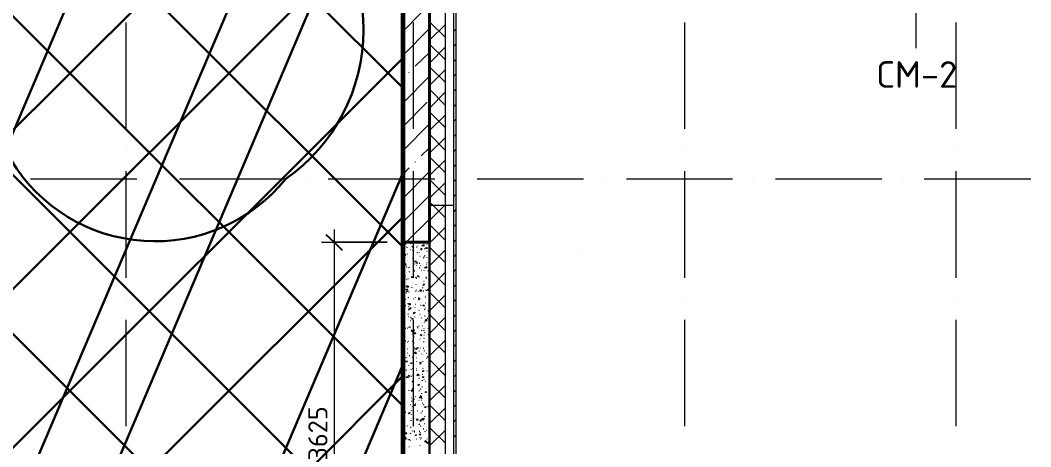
# Model space of a CAD drawing. Header units: millimetres. Extents: x -84737 to 172119, y -43083 to 59399.
# Drawn here: x 38410 to 47909, y 36854 to 40869 of the extents above; entities that cross this region are included whole.
import ezdxf

# ---------------------------------------------------------------- set-up
doc = ezdxf.new("R2010")
doc.units = ezdxf.units.MM
for name, color, linetype, lineweight in [('11) Плинтус ПЛ-2', 70, 'Continuous', 30), ('15) Штукатурка стен СТ-1.1', 161, 'Continuous', 60), ('16) Краска СТ-1.1 стена', 5, 'Continuous', 60), ('18) Краска ПТ-1 потолок', 31, 'Continuous', 30), ('20) Шпакл. баз. фин Стена', 40, 'Continuous', 60), ('22) Шпакл. баз. фин. Потолок', 102, 'Continuous', 30), ('5) Затарка материала', 160, 'Continuous', 30), ('6) Уборка мусора', 20, 'Continuous', 30)]:
    doc.layers.add(name, color=color, linetype=linetype, lineweight=lineweight)
for name, color, linetype in [('PDF _Марки', 7, 'Continuous'), ('PDF _Обозначения', 7, 'Continuous'), ('PDF _Оси', 7, 'Continuous'), ('PDF _Размеры-100', 7, 'Continuous'), ('PDF _Стены', 7, 'Continuous'), ('PDF _Текст', 7, 'Continuous')]:
    doc.layers.add(name, color=color, linetype=linetype)
doc.styles.add('PDF ISOCPEUR', font='isocpeur.ttf')

msp = doc.modelspace()

# ---------------------------------------------------------------- hatches: boundary and pattern name
at = {"layer": '18) Краска ПТ-1 потолок'}
h = msp.add_hatch(dxfattribs=at)
h.set_pattern_fill('ANSI32', color=256, scale=222, angle=22)
h.paths.add_polyline_path([(26915.9, 43368.7), (24507.3, 43368.7), (24507.3, 34077.2), (26915.9, 34077.2)])
h.paths.add_polyline_path([(36427.6, 39178), (36427.6, 34081.4), (26987.8, 34081.4), (26987.8, 40617.2), (29108.6, 40617.2), (29108.6, 39178)])
h.paths.add_polyline_path([(42006.7, 34077.2), (36508, 34077.2), (36508, 44380.4), (42006.7, 44380.4)])
h.paths.add_polyline_path([(21895.5, 43368.7), (24304.1, 43368.7), (24304.1, 34077.2), (21895.5, 34077.2)])
h.paths.add_polyline_path([(12383.8, 39178), (12383.8, 34081.4), (21823.5, 34081.4), (21823.5, 40617.2), (19702.8, 40617.2), (19702.8, 39178)])
h.paths.add_polyline_path([(6804.6, 34077.2), (12303.4, 34077.2), (12303.4, 44380.4), (6804.6, 44380.4)])
h = msp.add_hatch(dxfattribs=at)
h.set_pattern_fill('ANSI32', color=256, scale=222, angle=22)
h.paths.add_polyline_path([(26915.9, 43368.7), (24507.3, 43368.7), (24507.3, 34077.2), (26915.9, 34077.2)])
h.paths.add_polyline_path([(36427.6, 39178), (36427.6, 34081.4), (26987.8, 34081.4), (26987.8, 40617.2), (29108.6, 40617.2), (29108.6, 39178)])
h.paths.add_polyline_path([(42006.7, 34077.2), (36508, 34077.2), (36508, 44380.4), (42006.7, 44380.4)])
h.paths.add_polyline_path([(21895.5, 43368.7), (24304.1, 43368.7), (24304.1, 34077.2), (21895.5, 34077.2)])
h.paths.add_polyline_path([(12383.8, 39178), (12383.8, 34081.4), (21823.5, 34081.4), (21823.5, 40617.2), (19702.8, 40617.2), (19702.8, 39178)])
h.paths.add_polyline_path([(6804.6, 34077.2), (12303.4, 34077.2), (12303.4, 44380.4), (6804.6, 44380.4)])
at = {"layer": '22) Шпакл. баз. фин. Потолок'}
h = msp.add_hatch(dxfattribs=at)
h.set_pattern_fill('ANSI37', color=256, scale=333)
h.paths.add_polyline_path([(26915.9, 43368.7), (24507.3, 43368.7), (24507.3, 34077.2), (26915.9, 34077.2)])
h.paths.add_polyline_path([(36427.6, 39178), (36427.6, 34081.4), (26987.8, 34081.4), (26987.8, 40617.2), (29108.6, 40617.2), (29108.6, 39178)])
h.paths.add_polyline_path([(42006.7, 34077.2), (36508, 34077.2), (36508, 44380.4), (42006.7, 44380.4)])
h.paths.add_polyline_path([(21895.5, 43368.7), (24304.1, 43368.7), (24304.1, 34077.2), (21895.5, 34077.2)])
h.paths.add_polyline_path([(12383.8, 39178), (12383.8, 34081.4), (21823.5, 34081.4), (21823.5, 40617.2), (19702.8, 40617.2), (19702.8, 39178)])
h.paths.add_polyline_path([(6804.6, 34077.2), (12303.4, 34077.2), (12303.4, 44380.4), (6804.6, 44380.4)])
h = msp.add_hatch(dxfattribs=at)
h.set_pattern_fill('ANSI37', color=256, scale=333)
h.paths.add_polyline_path([(26915.9, 43368.7), (24507.3, 43368.7), (24507.3, 34077.2), (26915.9, 34077.2)])
h.paths.add_polyline_path([(36427.6, 39178), (36427.6, 34081.4), (26987.8, 34081.4), (26987.8, 40617.2), (29108.6, 40617.2), (29108.6, 39178)])
h.paths.add_polyline_path([(42006.7, 34077.2), (36508, 34077.2), (36508, 44380.4), (42006.7, 44380.4)])
h.paths.add_polyline_path([(21895.5, 43368.7), (24304.1, 43368.7), (24304.1, 34077.2), (21895.5, 34077.2)])
h.paths.add_polyline_path([(12383.8, 39178), (12383.8, 34081.4), (21823.5, 34081.4), (21823.5, 40617.2), (19702.8, 40617.2), (19702.8, 39178)])
h.paths.add_polyline_path([(6804.6, 34077.2), (12303.4, 34077.2), (12303.4, 44380.4), (6804.6, 44380.4)])

# ---------------------------------------------------------------- linework, layer by layer
at = {"layer": '11) Плинтус ПЛ-2'}
msp.add_lwpolyline([(41253.2, 44380.4), (42006.7, 44380.4), (42006.7, 34077.2), (36503.8, 34077.2)], dxfattribs=at)
at = {"layer": '15) Штукатурка стен СТ-1.1'}
msp.add_lwpolyline([(41253.2, 44380.4), (42006.7, 44380.4), (42006.7, 34077.2), (36503.8, 34077.2)], dxfattribs=at)
at = {"layer": '16) Краска СТ-1.1 стена'}
msp.add_lwpolyline([(41253.2, 44380.4), (42006.7, 44380.4), (42006.7, 34077.2), (36503.8, 34077.2)], dxfattribs=at)
at = {"layer": '20) Шпакл. баз. фин Стена'}
msp.add_lwpolyline([(41253.2, 44380.4), (42006.7, 44380.4), (42006.7, 34077.2), (36503.8, 34077.2)], dxfattribs=at)
at = {"layer": '5) Затарка материала'}
msp.add_lwpolyline([(40907.2, 39377.1, 0.520567), (40907.2, 42177.6, 0.520567), (39492.9, 43027.6, 0.520567), (38325, 41689.9, 0.520567), (38325, 39551.1, 0.520567)], format="xyb", close=True, dxfattribs=at)
at = {"layer": '6) Уборка мусора'}
msp.add_lwpolyline([(40907.2, 39377.1, 0.520567), (40907.2, 42177.6, 0.520567), (39492.9, 43027.6, 0.520567), (38325, 41689.9, 0.520567), (38325, 39551.1, 0.520567)], format="xyb", close=True, dxfattribs=at)
at = {"layer": 'PDF _Марки', "lineweight": 9}
msp.add_lwpolyline([(46829.4, 41629.2), (46829.4, 40604.7)], dxfattribs=at)
at = {"layer": 'PDF _Обозначения', "lineweight": 9}
msp.add_lwpolyline([(43654.5, 38665.9), (43654.5, 38665.9)], dxfattribs=at)
at = {"layer": 'PDF _Оси', "lineweight": 9}
for points in [[(39404.4, 39847), (39404.4, 40846)], [(42105.2, 39847), (42105.2, 40846)], [(44657.8, 39847), (44657.8, 40846)], [(47206.2, 39847), (47206.2, 40846)], [(39404.4, 39648), (39404.4, 39648)], [(42105.2, 39648), (42105.2, 39648)], [(44657.8, 39648), (44657.8, 39648)], [(47206.2, 39648), (47206.2, 39648)], [(39404.4, 38445.8), (39404.4, 39449.1)], [(42105.2, 38445.8), (42105.2, 39449.1)], [(44657.8, 38445.8), (44657.8, 39449.1)], [(47206.2, 38445.8), (47206.2, 39449.1)], [(38507, 39377.1), (39506, 39377.1)], [(39705, 39377.1), (39705, 39377.1)], [(39908.2, 39377.1), (40907.2, 39377.1)], [(41106.2, 39377.1), (41106.2, 39377.1)], [(41305.1, 39377.1), (42308.4, 39377.1)], [(42507.3, 39377.1), (42507.3, 39377.1)], [(42706.3, 39377.1), (43705.3, 39377.1)], [(43908.5, 39377.1), (43908.5, 39377.1)], [(44107.5, 39377.1), (45106.5, 39377.1)], [(45305.5, 39377.1), (45305.5, 39377.1)], [(45508.7, 39377.1), (46507.7, 39377.1)], [(46706.7, 39377.1), (46706.7, 39377.1)], [(46905.6, 39377.1), (47908.9, 39377.1)], [(39404.4, 38246.9), (39404.4, 38246.9)], [(42105.2, 38246.9), (42105.2, 38246.9)], [(44657.8, 38246.9), (44657.8, 38246.9)], [(47206.2, 38246.9), (47206.2, 38246.9)], [(39404.4, 37048.9), (39404.4, 38047.9)], [(42105.2, 37048.9), (42105.2, 38047.9)], [(44657.8, 37048.9), (44657.8, 38047.9)], [(47206.2, 37048.9), (47206.2, 38047.9)]]:
    msp.add_lwpolyline(points, dxfattribs=at)
at = {"layer": 'PDF _Размеры-100', "lineweight": 9}
for points in [[(41360.1, 38898.8), (41360.1, 35152.4), (41360.1, 34851.8), (41859.7, 34851.8), (41241.6, 34851.8), (41859.7, 34851.8), (41360.1, 34851.8), (41360.1, 34610.5)], [(41241.6, 38780.2), (41859.7, 38780.2), (41360.1, 38780.2)]]:
    msp.add_lwpolyline(points, dxfattribs=at)
at = {"layer": 'PDF _Размеры-100', "lineweight": 25}
msp.add_lwpolyline([(41283.9, 38852.2), (41360.1, 38780.2), (41436.3, 38704)], dxfattribs=at)
at = {"layer": 'PDF _Стены', "lineweight": 40}
msp.add_lwpolyline([(42007.8, 41908.6), (42007.8, 38780.2), (42257.6, 38780.2), (42257.6, 41908.6)], dxfattribs=at)
at = {"layer": 'PDF _Стены', "lineweight": 18}
for points in [[(40407.7, 33679.2), (42405.7, 33679.2), (42405.7, 41476.8), (42532.7, 41476.8)], [(42481.9, 41404.8), (42481.9, 33603), (40407.7, 33603)], [(42257.6, 34729.1), (42257.6, 33827.4), (40407.7, 33827.4), (40407.7, 33577.6), (42507.3, 33577.6), (42507.3, 41379.4)], [(42257.6, 39127.4), (42481.9, 39127.4)]]:
    msp.add_lwpolyline(points, dxfattribs=at)
at = {"layer": 'PDF _Стены', "lineweight": 9}
for points in [[(42007.8, 40765.6), (42177.2, 40939.2)], [(42405.7, 40706.3), (42257.6, 40854.5)], [(42007.8, 40541.2), (42257.6, 40791)], [(42257.6, 40680.9), (42405.7, 40829.1)], [(42481.9, 40761.4), (42507.3, 40786.8)], [(42122.1, 40435.4), (42257.6, 40566.6)], [(42405.7, 40494.7), (42257.6, 40642.8)], [(42257.6, 40465), (42405.7, 40617.4)], [(42481.9, 40621.7), (42507.3, 40647.1)], [(42481.9, 40477.7), (42507.3, 40503.1)], [(42067.1, 40376.1), (42067.1, 40380.4)], [(42405.7, 40283), (42257.6, 40431.2)], [(42257.6, 40253.4), (42405.7, 40405.8)], [(42007.8, 40092.5), (42257.6, 40342.3)], [(42007.8, 40316.9), (42012.1, 40321.1)], [(42481.9, 40338), (42507.3, 40363.4)], [(42405.7, 40067.1), (42257.6, 40219.5)], [(42257.6, 40041.7), (42405.7, 40194.1)], [(42481.9, 40198.4), (42507.3, 40223.7)], [(42007.8, 39868.2), (42236.4, 40096.8)], [(42405.7, 39855.5), (42257.6, 40007.9)], [(42481.9, 40054.4), (42507.3, 40079.8)], [(42257.6, 39830.1), (42405.7, 39978.2)], [(42481.9, 39914.7), (42507.3, 39940.1)], [(42007.8, 39643.8), (42257.6, 39893.6)], [(42405.7, 39643.8), (42257.6, 39796.2)], [(42257.6, 39618.4), (42405.7, 39766.6)], [(42481.9, 39770.8), (42507.3, 39796.2)], [(42177.2, 39593), (42257.6, 39669.2)], [(42481.9, 39631.1), (42507.3, 39656.5)], [(42122.1, 39533.7), (42126.4, 39538)], [(42405.7, 39432.1), (42257.6, 39584.5)], [(42257.6, 39406.7), (42405.7, 39554.9)], [(42007.8, 39419.4), (42067.1, 39478.7)], [(42007.8, 39195.1), (42257.6, 39444.8)], [(42481.9, 39491.4), (42507.3, 39512.6)], [(42405.7, 39220.5), (42257.6, 39368.6)], [(42257.6, 39195.1), (42405.7, 39343.2)], [(42481.9, 39347.5), (42507.3, 39372.9)], [(42481.9, 39207.8), (42507.3, 39233.2)], [(42012.1, 38975), (42257.6, 39220.5)], [(42405.7, 39008.8), (42287.2, 39127.4), (42257.6, 39157)], [(42257.6, 38983.4), (42401.5, 39127.4), (42405.7, 39131.6)], [(42481.9, 39063.9), (42507.3, 39089.3)], [(42037.5, 38780.2), (42257.6, 38996.1)], [(42481.9, 38924.2), (42507.3, 38949.6)], [(42405.7, 38797.2), (42257.6, 38945.3)], [(42257.6, 38771.8), (42405.7, 38919.9)], [(42007.8, 38771.8), (42007.8, 38780.2)], [(42007.8, 38771.8), (42007.8, 38771.8)], [(42029, 38759.1), (42033.2, 38763.3)], [(42058.6, 38776), (42062.9, 38776)], [(42075.6, 38767.5), (42079.8, 38767.5)], [(42143.3, 38776), (42147.5, 38776)], [(42236.4, 38754.8), (42236.4, 38759.1)], [(42481.9, 38784.5), (42507.3, 38805.6)], [(42033.2, 38661.7), (42029, 38653.2), (42020.5, 38657.5), (42033.2, 38665.9)], [(42029, 38695.6), (42029, 38695.6)], [(42037.5, 38737.9), (42041.7, 38733.7)], [(42045.9, 38670.2), (42050.2, 38670.2)], [(42050.2, 38729.4), (42050.2, 38733.7)], [(42054.4, 38665.9), (42054.4, 38665.9)], [(42075.6, 38712.5), (42079.8, 38708.3)], [(42105.2, 38733.7), (42092.5, 38733.7), (42101, 38742.1), (42105.2, 38729.4)], [(42096.7, 38704), (42101, 38704)], [(42134.8, 38733.7), (42139.1, 38729.4)], [(42139.1, 38682.9), (42143.3, 38682.9)], [(42143.3, 38742.1), (42143.3, 38746.4)], [(42160.2, 38687.1), (42160.2, 38682.9)], [(42177.2, 38708.3), (42177.2, 38704)], [(42211, 38721), (42215.2, 38721)], [(42236.4, 38725.2), (42232.2, 38729.4), (42236.4, 38721), (42223.7, 38721), (42232.2, 38733.7)], [(42232.2, 38695.6), (42236.4, 38695.6)], [(42405.7, 38585.5), (42257.6, 38733.7)], [(42257.6, 38555.9), (42405.7, 38708.3)], [(42481.9, 38640.5), (42507.3, 38665.9)], [(42045.9, 38610.9), (42045.9, 38610.9)], [(42050.2, 38632.1), (42050.2, 38632.1)], [(42096.7, 38627.8), (42101, 38623.6)], [(42101, 38640.5), (42101, 38636.3)], [(42117.9, 38572.8), (42117.9, 38577)], [(42139.1, 38581.3), (42130.6, 38585.5), (42143.3, 38589.7), (42139.1, 38577)], [(42139.1, 38623.6), (42139.1, 38623.6)], [(42160.2, 38581.3), (42164.5, 38581.3)], [(42164.5, 38649), (42168.7, 38649)], [(42198.3, 38636.3), (42202.5, 38632.1)], [(42202.5, 38644.8), (42206.8, 38644.8)], [(42211, 38653.2), (42215.2, 38653.2)], [(42227.9, 38572.8), (42232.2, 38572.8)], [(42232.2, 38632.1), (42232.2, 38636.3)], [(42232.2, 38589.7), (42236.4, 38589.7)], [(42257.6, 38581.3), (42249.1, 38585.5), (42257.6, 38589.7)], [(42007.8, 38526.2), (42007.8, 38522)], [(42041.7, 38547.4), (42045.9, 38551.6)], [(42041.7, 38488.1), (42041.7, 38488.1)], [(42058.6, 38543.2), (42062.9, 38543.2)], [(42062.9, 38547.4), (42067.1, 38543.2)], [(42067.1, 38500.8), (42071.3, 38505.1)], [(42105.2, 38522), (42105.2, 38517.8)], [(42113.7, 38509.3), (42117.9, 38509.3)], [(42134.8, 38560.1), (42139.1, 38564.3)], [(42134.8, 38500.8), (42134.8, 38500.8)], [(42160.2, 38543.2), (42164.5, 38538.9)], [(42168.7, 38564.3), (42168.7, 38560.1)], [(42181.4, 38517.8), (42185.6, 38517.8)], [(42202.5, 38517.8), (42202.5, 38513.5)], [(42227.9, 38513.5), (42227.9, 38513.5)], [(42405.7, 38373.8), (42257.6, 38522)], [(42257.6, 38344.2), (42405.7, 38496.6)], [(42481.9, 38500.8), (42507.3, 38526.2)], [(42020.5, 38428.9), (42024.8, 38433.1)], [(42029, 38454.3), (42029, 38450)], [(42037.5, 38424.6), (42041.7, 38428.9)], [(42054.4, 38437.3), (42054.4, 38433.1)], [(42067.1, 38437.3), (42067.1, 38437.3)], [(42096.7, 38395), (42096.7, 38395)], [(42126.4, 38450), (42130.6, 38445.8)], [(42130.6, 38437.3), (42134.8, 38441.6)], [(42130.6, 38378.1), (42130.6, 38382.3)], [(42134.8, 38445.8), (42139.1, 38445.8)], [(42156, 38458.5), (42143.3, 38458.5), (42151.8, 38467), (42156, 38454.3)], [(42160.2, 38454.3), (42160.2, 38450)], [(42202.5, 38411.9), (42206.8, 38411.9)], [(42202.5, 38390.8), (42206.8, 38390.8)], [(42223.7, 38450), (42227.9, 38454.3)], [(42223.7, 38445.8), (42227.9, 38441.6)], [(42223.7, 38390.8), (42223.7, 38390.8)], [(42249.1, 38462.7), (42253.3, 38462.7)], [(42249.1, 38395), (42253.3, 38395)], [(42481.9, 38356.9), (42507.3, 38382.3)], [(42016.3, 38365.4), (42020.5, 38365.4)], [(42033.2, 38365.4), (42037.5, 38365.4)], [(42033.2, 38335.7), (42033.2, 38331.5)], [(42033.2, 38306.1), (42037.5, 38306.1)], [(42037.5, 38301.9), (42041.7, 38301.9)], [(42058.6, 38314.6), (42062.9, 38310.3)], [(42088.3, 38373.8), (42088.3, 38373.8)], [(42088.3, 38356.9), (42092.5, 38352.7)], [(42126.4, 38318.8), (42130.6, 38318.8)], [(42130.6, 38331.5), (42130.6, 38327.3)], [(42156, 38314.6), (42156, 38318.8)], [(42164.5, 38331.5), (42168.7, 38327.3)], [(42189.9, 38352.7), (42189.9, 38348.4)], [(42198.3, 38323), (42202.5, 38323)], [(42219.5, 38327.3), (42223.7, 38331.5)], [(42227.9, 38327.3), (42227.9, 38323)], [(42405.7, 38158), (42257.6, 38310.3)], [(42257.6, 38132.6), (42405.7, 38284.9)], [(42007.8, 38191.8), (42007.8, 38191.8)], [(42007.8, 38183.4), (42007.8, 38191.8)], [(42029, 38242.6), (42033.2, 38246.9)], [(42050.2, 38204.5), (42054.4, 38200.3)], [(42054.4, 38263.8), (42058.6, 38259.6)], [(42105.2, 38242.6), (42109.4, 38246.9)], [(42122.1, 38196.1), (42126.4, 38196.1)], [(42126.4, 38255.3), (42126.4, 38259.6)], [(42151.8, 38259.6), (42156, 38255.3)], [(42151.8, 38251.1), (42156, 38251.1)], [(42160.2, 38221.5), (42160.2, 38221.5)], [(42172.9, 38187.6), (42177.2, 38187.6)], [(42206.8, 38183.4), (42194.1, 38183.4), (42202.5, 38191.8), (42206.8, 38179.1), (42202.5, 38183.4)], [(42215.2, 38268), (42219.5, 38272.3)], [(42215.2, 38208.8), (42219.5, 38208.8)], [(42219.5, 38259.6), (42223.7, 38259.6)], [(42249.1, 38255.3), (42253.3, 38251.1)], [(42481.9, 38217.2), (42507.3, 38242.6)], [(42007.8, 38098.7), (42012.1, 38098.7)], [(42016.3, 38170.7), (42020.5, 38166.4)], [(42024.8, 38119.9), (42029, 38124.1)], [(42029, 38183.4), (42033.2, 38183.4)], [(42054.4, 38107.2), (42058.6, 38107.2)], [(42058.6, 38170.7), (42062.9, 38174.9)], [(42058.6, 38145.3), (42058.6, 38141)], [(42096.7, 38162.2), (42096.7, 38162.2)], [(42105.2, 38179.1), (42105.2, 38179.1)], [(42117.9, 38166.4), (42117.9, 38162.2)], [(42122.1, 38136.8), (42122.1, 38136.8)], [(42126.4, 38115.6), (42126.4, 38115.6)], [(42156, 38141), (42156, 38136.8)], [(42164.5, 38098.7), (42168.7, 38098.7)], [(42211, 38145.3), (42215.2, 38149.5)], [(42215.2, 38162.2), (42215.2, 38158)], [(42240.6, 38132.6), (42244.9, 38132.6)], [(42253.3, 38136.8), (42253.3, 38132.6)], [(42405.7, 37946.3), (42257.6, 38098.7)], [(42481.9, 38077.5), (42507.3, 38098.7)], [(42007.8, 38035.2), (42012.1, 38035.2)], [(42020.5, 38001.3), (42024.8, 38001.3)], [(42024.8, 38060.6), (42024.8, 38064.8)], [(42058.6, 38081.8), (42062.9, 38077.5)], [(42075.6, 38043.7), (42079.8, 38043.7)], [(42079.8, 38073.3), (42084, 38069.1)], [(42117.9, 38073.3), (42122.1, 38077.5)], [(42117.9, 38014), (42117.9, 38014)], [(42177.2, 38069.1), (42181.4, 38064.8)], [(42194.1, 38060.6), (42194.1, 38060.6)], [(42206.8, 38026.7), (42211, 38026.7)], [(42211, 38086), (42215.2, 38086)], [(42236.4, 38064.8), (42240.6, 38064.8)], [(42257.6, 37920.9), (42405.7, 38073.3)], [(42020.5, 37937.8), (42020.5, 37942.1)], [(42029, 37971.7), (42033.2, 37971.7)], [(42045.9, 37975.9), (42045.9, 37975.9)], [(42050.2, 37971.7), (42054.4, 37971.7)], [(42084, 37954.8), (42084, 37950.5)], [(42105.2, 37959), (42105.2, 37937.8), (42088.3, 37942.1), (42105.2, 37954.8)], [(42096.7, 37933.6), (42096.7, 37929.4)], [(42096.7, 37912.4), (42101, 37916.7)], [(42113.7, 37950.5), (42117.9, 37954.8)], [(42143.3, 37984.4), (42147.5, 37988.6)], [(42143.3, 37975.9), (42143.3, 37971.7)], [(42143.3, 37920.9), (42143.3, 37920.9)], [(42156, 37992.9), (42160.2, 37988.6)], [(42181.4, 37899.7), (42168.7, 37908.2), (42181.4, 37912.4), (42177.2, 37899.7)], [(42181.4, 37950.5), (42181.4, 37946.3)], [(42189.9, 37992.9), (42194.1, 37992.9)], [(42202.5, 37950.5), (42202.5, 37946.3)], [(42202.5, 37904), (42206.8, 37904)], [(42206.8, 37963.2), (42206.8, 37967.5)], [(42211, 37929.4), (42215.2, 37929.4)], [(42240.6, 37971.7), (42240.6, 37967.5)], [(42257.6, 37908.2), (42244.9, 37908.2), (42253.3, 37916.7), (42257.6, 37912.4)], [(42481.9, 37933.6), (42507.3, 37959)], [(42007.8, 37887), (42012.1, 37882.8)], [(42016.3, 37878.6), (42020.5, 37878.6)], [(42016.3, 37819.3), (42016.3, 37819.3)], [(42045.9, 37840.5), (42050.2, 37840.5)], [(42058.6, 37848.9), (42062.9, 37848.9)], [(42092.5, 37848.9), (42096.7, 37848.9)], [(42105.2, 37882.8), (42109.4, 37878.6)], [(42109.4, 37891.3), (42113.7, 37891.3)], [(42109.4, 37832), (42113.7, 37832)], [(42164.5, 37870.1), (42168.7, 37865.9)], [(42164.5, 37857.4), (42164.5, 37857.4)], [(42202.5, 37878.6), (42206.8, 37874.3)], [(42202.5, 37840.5), (42202.5, 37844.7)], [(42405.7, 37734.6), (42257.6, 37887)], [(42257.6, 37709.2), (42405.7, 37857.4)], [(42481.9, 37793.9), (42507.3, 37819.3)], [(42012.1, 37768.5), (42012.1, 37764.3)], [(42012.1, 37755.8), (42016.3, 37760)], [(42045.9, 37777), (42050.2, 37777)], [(42050.2, 37738.9), (42054.4, 37738.9)], [(42067.1, 37713.5), (42071.3, 37713.5)], [(42071.3, 37785.4), (42071.3, 37785.4)], [(42105.2, 37768.5), (42109.4, 37772.7)], [(42109.4, 37764.3), (42109.4, 37760)], [(42113.7, 37785.4), (42117.9, 37785.4)], [(42156, 37760), (42160.2, 37755.8)], [(42168.7, 37785.4), (42168.7, 37781.2)], [(42181.4, 37726.2), (42185.6, 37730.4)], [(42198.3, 37781.2), (42202.5, 37781.2)], [(42198.3, 37721.9), (42198.3, 37721.9)], [(42202.5, 37717.7), (42202.5, 37717.7)], [(42206.8, 37760), (42206.8, 37755.8)], [(42227.9, 37734.6), (42232.2, 37734.6)], [(42232.2, 37802.4), (42232.2, 37802.4)], [(42007.8, 37633), (42012.1, 37637.3)], [(42012.1, 37696.5), (42012.1, 37696.5)], [(42020.5, 37641.5), (42020.5, 37641.5)], [(42033.2, 37696.5), (42037.5, 37692.3)], [(42058.6, 37620.3), (42058.6, 37616.1)], [(42092.5, 37700.8), (42096.7, 37696.5)], [(42101, 37645.7), (42105.2, 37650)], [(42105.2, 37709.2), (42109.4, 37709.2)], [(42130.6, 37692.3), (42134.8, 37688.1)], [(42134.8, 37654.2), (42139.1, 37658.4)], [(42164.5, 37637.3), (42168.7, 37633)], [(42181.4, 37662.7), (42181.4, 37662.7)], [(42194.1, 37658.4), (42198.3, 37662.7)], [(42227.9, 37688.1), (42232.2, 37683.8)], [(42249.1, 37671.1), (42253.3, 37671.1)], [(42405.7, 37523), (42257.6, 37675.4)], [(42257.6, 37497.6), (42405.7, 37645.7)], [(42481.9, 37650), (42507.3, 37675.4)], [(42007.8, 37573.8), (42007.8, 37578)], [(42037.5, 37578), (42037.5, 37573.8)], [(42084, 37582.2), (42088.3, 37586.5)], [(42096.7, 37594.9), (42096.7, 37594.9)], [(42096.7, 37527.2), (42101, 37527.2)], [(42101, 37586.5), (42101, 37590.7)], [(42130.6, 37590.7), (42134.8, 37590.7)], [(42134.8, 37573.8), (42134.8, 37569.5)], [(42151.8, 37527.2), (42156, 37527.2), (42160.2, 37527.2)], [(42189.9, 37535.7), (42194.1, 37539.9)], [(42194.1, 37599.2), (42194.1, 37599.2)], [(42194.1, 37594.9), (42194.1, 37590.7)], [(42202.5, 37599.2), (42202.5, 37599.2)], [(42232.2, 37569.5), (42232.2, 37565.3)], [(42481.9, 37510.3), (42507.3, 37535.7)], [(42007.8, 37514.5), (42007.8, 37514.5)], [(42037.5, 37510.3), (42041.7, 37510.3)], [(42037.5, 37446.8), (42037.5, 37446.8)], [(42050.2, 37510.3), (42054.4, 37506)], [(42058.6, 37506), (42062.9, 37501.8)], [(42084, 37518.7), (42088.3, 37518.7)], [(42096.7, 37463.7), (42096.7, 37467.9), (42092.5, 37467.9)], [(42105.2, 37455.2), (42109.4, 37455.2)], [(42156, 37501.8), (42160.2, 37497.6)], [(42189.9, 37476.4), (42189.9, 37480.6)], [(42202.5, 37489.1), (42202.5, 37484.9)], [(42219.5, 37467.9), (42223.7, 37472.2)], [(42253.3, 37497.6), (42257.6, 37493.3)], [(42405.7, 37311.3), (42257.6, 37459.5)], [(42257.6, 37285.9), (42405.7, 37434.1)], [(42024.8, 37408.7), (42024.8, 37408.7)], [(42058.6, 37387.5), (42058.6, 37383.3)], [(42058.6, 37383.3), (42058.6, 37383.3)], [(42062.9, 37387.5), (42062.9, 37383.3)], [(42092.5, 37404.4), (42096.7, 37404.4)], [(42092.5, 37345.2), (42092.5, 37345.2)], [(42122.1, 37404.4), (42122.1, 37404.4)], [(42160.2, 37383.3), (42160.2, 37379)], [(42164.5, 37404.4), (42164.5, 37404.4)], [(42168.7, 37332.5), (42172.9, 37332.5)], [(42172.9, 37396), (42177.2, 37400.2)], [(42185.6, 37417.1), (42189.9, 37417.1)], [(42185.6, 37353.6), (42185.6, 37357.9)], [(42215.2, 37366.3), (42223.7, 37379), (42227.9, 37366.3), (42215.2, 37370.6)], [(42219.5, 37404.4), (42219.5, 37404.4)], [(42219.5, 37400.2), (42219.5, 37400.2)], [(42240.6, 37340.9), (42240.6, 37340.9)], [(42481.9, 37366.3), (42507.3, 37391.7)], [(42007.8, 37311.3), (42012.1, 37311.3)], [(42050.2, 37277.5), (42050.2, 37277.5)], [(42075.6, 37252.1), (42079.8, 37252.1)], [(42084, 37315.5), (42088.3, 37311.3)], [(42088.3, 37281.7), (42092.5, 37285.9)], [(42092.5, 37239.4), (42096.7, 37235.1)], [(42122.1, 37324), (42126.4, 37328.2)], [(42122.1, 37260.5), (42126.4, 37260.5)], [(42156, 37294.4), (42160.2, 37294.4)], [(42181.4, 37311.3), (42185.6, 37307.1)], [(42181.4, 37294.4), (42185.6, 37294.4)], [(42189.9, 37269), (42194.1, 37269)], [(42198.3, 37256.3), (42202.5, 37252.1)], [(42405.7, 37099.7), (42257.6, 37247.8)], [(42481.9, 37226.7), (42507.3, 37252.1)], [(42007.8, 37137.8), (42007.8, 37146.2)], [(42029, 37180.1), (42033.2, 37180.1)], [(42050.2, 37218.2), (42050.2, 37218.2)], [(42058.6, 37154.7), (42058.6, 37154.7)], [(42075.6, 37188.6), (42075.6, 37188.6)], [(42084, 37158.9), (42088.3, 37163.2)], [(42088.3, 37222.4), (42088.3, 37222.4)], [(42088.3, 37197), (42088.3, 37192.8)], [(42143.3, 37197), (42147.5, 37197)], [(42147.5, 37214), (42147.5, 37214)], [(42164.5, 37171.6), (42164.5, 37171.6)], [(42177.2, 37171.6), (42181.4, 37175.9)], [(42181.4, 37235.1), (42181.4, 37235.1)], [(42185.6, 37192.8), (42189.9, 37188.6)], [(42244.9, 37209.7), (42244.9, 37209.7)], [(42257.6, 37074.3), (42405.7, 37222.4)], [(42257.6, 37146.2), (42257.6, 37146.2)], [(42007.8, 37137.8), (42007.8, 37137.8)], [(42012.1, 37125.1), (42016.3, 37125.1)], [(42024.8, 37116.6), (42029, 37116.6)], [(42045.9, 37053.1), (42050.2, 37053.1)], [(42084, 37099.7), (42084, 37103.9)], [(42096.7, 37125.1), (42096.7, 37125.1)], [(42109.4, 37125.1), (42113.7, 37120.8)], [(42156, 37065.8), (42160.2, 37061.6)], [(42160.2, 37065.8), (42164.5, 37070)], [(42177.2, 37091.2), (42164.5, 37095.4), (42177.2, 37103.9), (42172.9, 37091.2)], [(42172.9, 37112.4), (42177.2, 37112.4)], [(42172.9, 37048.9), (42177.2, 37053.1)], [(42202.5, 37103.9), (42185.6, 37108.1), (42198.3, 37125.1)], [(42202.5, 37108.1), (42202.5, 37125.1)], [(42206.8, 37120.8), (42211, 37116.6)], [(42206.8, 37074.3), (42211, 37074.3)], [(42211, 37137.8), (42215.2, 37142)], [(42481.9, 37087), (42507.3, 37112.4)], [(42016.3, 37010.8), (42016.3, 37006.5)], [(42050.2, 37044.6), (42050.2, 37044.6)], [(42075.6, 37027.7), (42075.6, 37027.7)], [(42079.8, 37040.4), (42084, 37040.4)], [(42079.8, 36976.9), (42079.8, 36981.1)], [(42092.5, 37006.5), (42096.7, 37002.3)], [(42113.7, 37006.5), (42113.7, 37002.3)], [(42113.7, 36993.8), (42117.9, 36993.8)], [(42160.2, 37002.3), (42164.5, 37002.3)], [(42172.9, 36968.4), (42160.2, 36968.4), (42168.7, 36976.9), (42172.9, 36964.2)], [(42168.7, 36989.6), (42172.9, 36993.8)], [(42172.9, 37023.5), (42172.9, 37023.5)], [(42198.3, 37023.5), (42202.5, 37023.5)], [(42211, 37002.3), (42215.2, 36998.1)], [(42227.9, 37010.8), (42232.2, 37010.8)], [(42405.7, 36888), (42257.6, 37036.2)], [(42257.6, 36862.6), (42405.7, 37010.8)], [(42481.9, 36943), (42507.3, 36968.4)], [(42029, 36947.3), (42033.2, 36926.1), (42016.3, 36930.3), (42029, 36943)], [(42037.5, 36934.6), (42041.7, 36934.6)], [(42054.4, 36921.9), (42058.6, 36921.9)], [(42062.9, 36858.4), (42067.1, 36858.4)], [(42067.1, 36921.9), (42071.3, 36921.9)], [(42075.6, 36917.6), (42079.8, 36917.6)], [(42075.6, 36858.4), (42075.6, 36858.4)], [(42113.7, 36930.3), (42113.7, 36930.3)], [(42134.8, 36930.3), (42139.1, 36930.3)], [(42134.8, 36866.8), (42134.8, 36866.8)], [(42164.5, 36943), (42164.5, 36938.8)], [(42164.5, 36866.8), (42168.7, 36871.1)], [(42168.7, 36930.3), (42172.9, 36930.3)], [(42181.4, 36938.8), (42185.6, 36938.8)], [(42232.2, 36930.3), (42236.4, 36926.1)], [(42249.1, 36879.5), (42253.3, 36883.8)]]:
    msp.add_lwpolyline(points, dxfattribs=at)
at = {"layer": 'PDF _Стены', "lineweight": 30}
msp.add_lwpolyline([(42007.8, 38780.2), (42007.8, 34729.1), (42257.6, 34729.1), (42257.6, 38780.2)], dxfattribs=at)
at = {"layer": 'PDF _Стены', "lineweight": 9}
for points in [[(42202.5, 38742.1), (42185.6, 38746.4), (42202.5, 38759.1)], [(42185.6, 38721), (42181.4, 38712.5), (42172.9, 38716.7)], [(42033.2, 38564.3), (42016.3, 38568.6), (42029, 38581.3)], [(42126.4, 38606.7), (42130.6, 38594), (42117.9, 38594)], [(42020.5, 38479.7), (42024.8, 38467), (42012.1, 38467)], [(42227.9, 38534.7), (42211, 38538.9), (42227.9, 38551.6)], [(42253.3, 38517.8), (42249.1, 38505.1), (42240.6, 38513.5)], [(42096.7, 38458.5), (42092.5, 38445.8), (42084, 38454.3)], [(42206.8, 38382.3), (42202.5, 38373.8), (42194.1, 38378.1)], [(42045.9, 38340), (42050.2, 38331.5), (42037.5, 38331.5)], [(42058.6, 38356.9), (42041.7, 38356.9), (42054.4, 38373.8)], [(42054.4, 38323), (42050.2, 38314.6), (42041.7, 38318.8)], [(42177.2, 38331.5), (42181.4, 38318.8), (42168.7, 38318.8)], [(42253.3, 38327.3), (42236.4, 38327.3), (42249.1, 38344.2)], [(42071.3, 38204.5), (42075.6, 38191.8), (42062.9, 38191.8)], [(42164.5, 38251.1), (42160.2, 38238.4), (42151.8, 38246.9)], [(42079.8, 38149.5), (42062.9, 38149.5), (42079.8, 38166.4)], [(42117.9, 38119.9), (42113.7, 38107.2), (42105.2, 38115.6)], [(42096.7, 38064.8), (42101, 38056.4), (42088.3, 38056.4)], [(42227.9, 38043.7), (42223.7, 38035.2), (42215.2, 38039.4)], [(42227.9, 38056.4), (42232.2, 38043.7), (42219.5, 38043.7)], [(42075.6, 37984.4), (42071.3, 37975.9), (42062.9, 37980.2)], [(42122.1, 37929.4), (42126.4, 37916.7), (42113.7, 37916.7)], [(42029, 37853.2), (42024.8, 37840.5), (42016.3, 37848.9)], [(42016.3, 37802.4), (42020.5, 37789.7), (42007.8, 37793.9)], [(42130.6, 37730.4), (42113.7, 37734.6), (42126.4, 37747.3)], [(42139.1, 37781.2), (42134.8, 37768.5), (42126.4, 37777)], [(42147.5, 37789.7), (42151.8, 37781.2), (42139.1, 37781.2)], [(42041.7, 37666.9), (42045.9, 37654.2), (42033.2, 37654.2)], [(42092.5, 37645.7), (42088.3, 37637.3), (42079.8, 37641.5)], [(42172.9, 37654.2), (42177.2, 37641.5), (42164.5, 37641.5)], [(42249.1, 37705), (42244.9, 37696.5), (42236.4, 37700.8)], [(42067.1, 37527.2), (42071.3, 37514.5), (42058.6, 37518.7)], [(42156, 37523), (42139.1, 37527.2), (42151.8, 37539.9)], [(42202.5, 37573.8), (42198.3, 37561.1), (42189.9, 37569.5)], [(42050.2, 37514.5), (42045.9, 37501.8), (42037.5, 37510.3)], [(42160.2, 37442.5), (42156, 37429.8), (42147.5, 37434.1)], [(42198.3, 37514.5), (42202.5, 37506), (42189.9, 37506)], [(42092.5, 37391.7), (42096.7, 37379), (42084, 37379)], [(42177.2, 37315.5), (42160.2, 37315.5), (42177.2, 37332.5)], [(42257.6, 37362.1), (42253.3, 37362.1)], [(42113.7, 37307.1), (42109.4, 37298.6), (42101, 37302.9)], [(42117.9, 37252.1), (42122.1, 37239.4), (42109.4, 37243.6)], [(42249.1, 37239.4), (42253.3, 37230.9), (42240.6, 37230.9)], [(42071.3, 37175.9), (42067.1, 37163.2), (42058.6, 37171.6)], [(42223.7, 37235.1), (42219.5, 37222.4), (42211, 37230.9)], [(42012.1, 37125.1), (42016.3, 37116.6), (42007.8, 37116.6)], [(42143.3, 37116.6), (42147.5, 37103.9), (42134.8, 37103.9)], [(42024.8, 37044.6), (42020.5, 37031.9), (42012.1, 37040.4)], [(42037.5, 36989.6), (42041.7, 36976.9), (42029, 36976.9)], [(42134.8, 36968.4), (42130.6, 36960), (42122.1, 36964.2)], [(42227.9, 36896.5), (42211, 36900.7), (42223.7, 36913.4)], [(42244.9, 36896.5), (42240.6, 36883.8), (42232.2, 36892.2)]]:
    msp.add_lwpolyline(points, close=True, dxfattribs=at)

# ---------------------------------------------------------------- texts
at = {"layer": 'PDF _Текст', "insert": (46463, 40358.7), "char_height": 250, "attachment_point": 4, "style": 'PDF ISOCPEUR'}
msp.add_mtext('СМ-2', dxfattribs=at)
at = {"layer": 'PDF _Текст', "insert": (41207.8, 36724.4), "char_height": 180, "attachment_point": 4, "rotation": 90, "style": 'PDF ISOCPEUR'}
msp.add_mtext('3625', dxfattribs=at)

doc.saveas('drawing.dxf')
